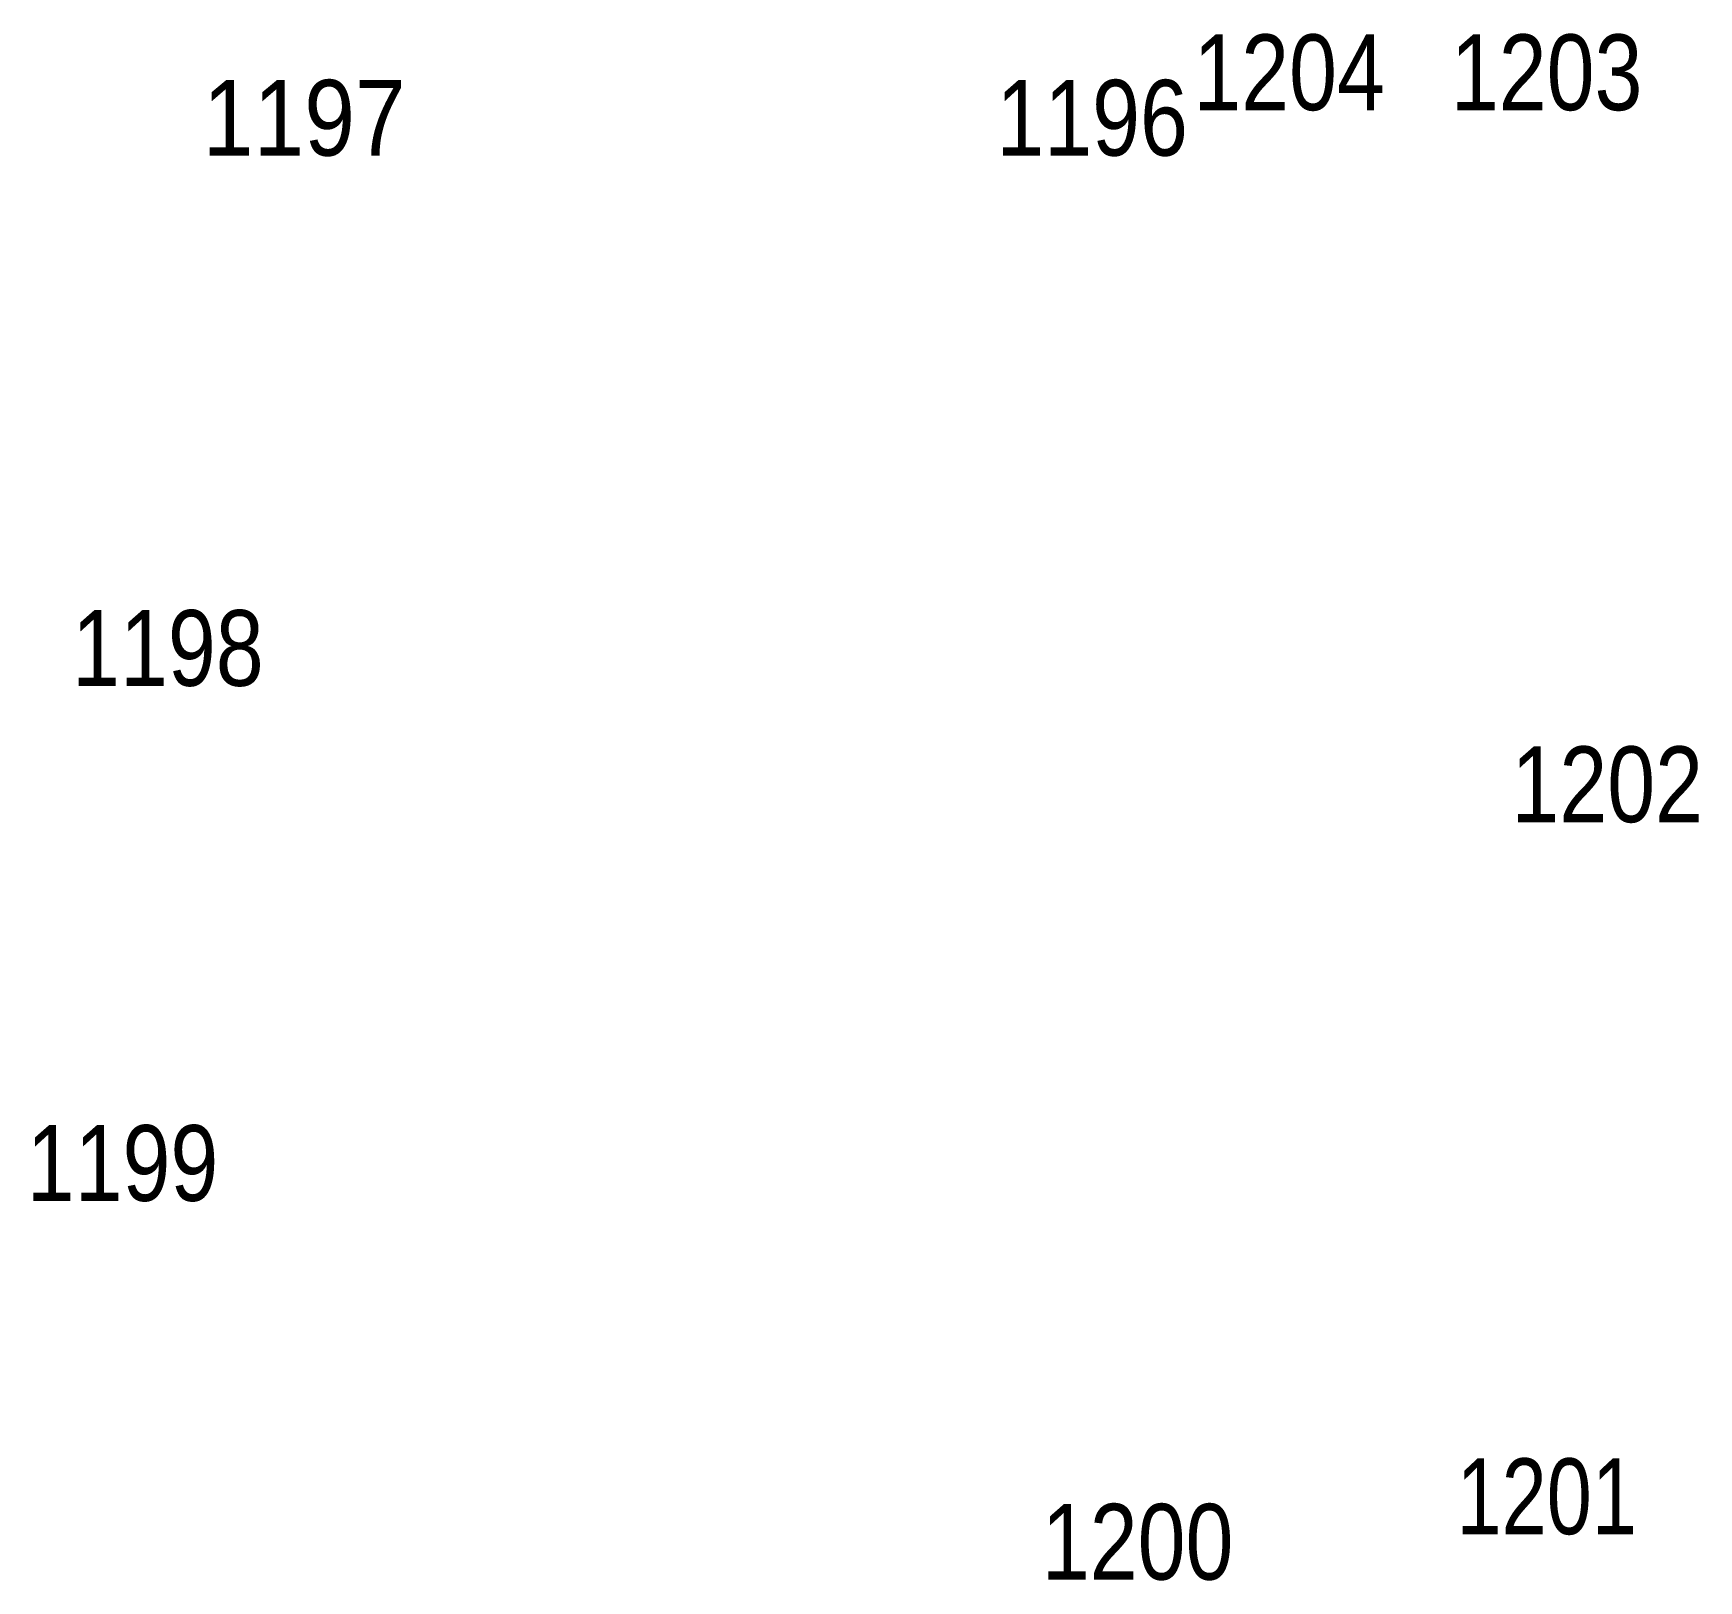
# Model space of a CAD drawing. Header units: metres. Extents: x 534341 to 536471, y 1850622 to 1851088.
# Drawn here: x 536361.1 to 536471, y 1850622.4 to 1850724.6 of the extents above.
import ezdxf
from ezdxf.enums import TextEntityAlignment as Align

# ---------------------------------------------------------------- set-up
doc = ezdxf.new("R2010")
doc.units = ezdxf.units.M
doc.header["$LTSCALE"] = 2
doc.layers.add('12', color=7, linetype='Continuous')

msp = doc.modelspace()

# ---------------------------------------------------------------- texts
at = {"layer": '12'}
for s, width, p in [('1204', 0.85, (536444, 1850719.5)), ('1203', 0.85, (536461, 1850719.5)), ('1197', 0.9, (536379, 1850716.5)), ('1196', 0.85, (536431, 1850716.5)), ('1198', 0.85, (536370, 1850681.5)), ('1202', 0.85, (536465, 1850672.5)), ('1199', 0.85, (536367.005, 1850647.5)), ('1201', 0.8, (536461.005, 1850625.5)), ('1200', 0.85, (536434.005, 1850622.5))]:
    msp.add_text(s, height=5, dxfattribs=dict(at, width=width)).set_placement(p, align=Align.CENTER)

doc.saveas('drawing.dxf')
